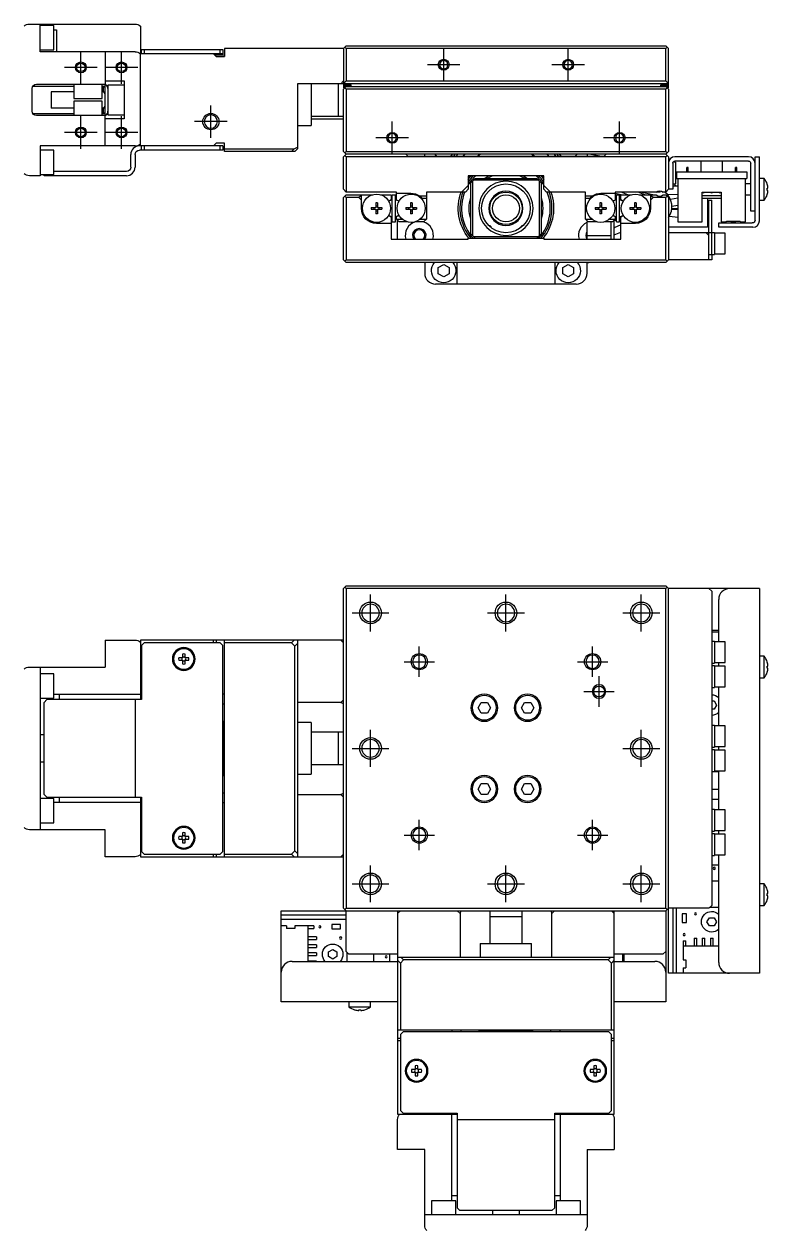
# Model space of a CAD drawing. Extents: x 0 to 753, y -8 to 439.
# Drawn here: x 207.2 to 344.5, y 216.5 to 438.7 of the extents above; entities that cross this region are included whole.
import ezdxf

# ---------------------------------------------------------------- set-up
doc = ezdxf.new("R2010")
doc.units = 0
doc.header["$LTSCALE"] = 0.5
doc.linetypes.add('CENTER', pattern=[50.8, 31.75, -6.35, 6.35, -6.35])
for name, color, linetype in [('MSM_CENTER', 1, 'CENTER'), ('MSM_CONTINUOUS', 7, 'CONTINUOUS'), ('MSM_NARROW', 5, 'CONTINUOUS')]:
    doc.layers.add(name, color=color, linetype=linetype)

msp = doc.modelspace()

# ---------------------------------------------------------------- linework, layer by layer
at = {"layer": 'MSM_CENTER'}
for p, q in [((217.66, 427.69), (217.66, 433.69)), ((225.16, 427.69), (225.16, 433.69)), ((284.66, 428.19), (284.66, 434.19)), ((307.66, 428.19), (307.66, 434.19)), ((287.66, 431.19), (281.66, 431.19)), ((310.66, 431.19), (304.66, 431.19)), ((220.66, 430.69), (214.66, 430.69)), ((228.16, 430.69), (222.16, 430.69)), ((241.66, 417.69), (241.66, 423.69)), ((217.66, 415.69), (217.66, 421.69)), ((225.16, 415.69), (225.16, 421.69)), ((244.66, 420.69), (238.66, 420.69)), ((275.16, 414.69), (275.16, 420.69)), ((317.16, 414.69), (317.16, 420.69)), ((220.66, 418.69), (214.66, 418.69)), ((228.16, 418.69), (222.16, 418.69)), ((278.16, 417.69), (272.16, 417.69)), ((320.16, 417.69), (314.16, 417.69)), ((271.16, 326.61), (271.16, 333.41)), ((296.16, 326.61), (296.16, 333.41)), ((321.16, 326.61), (321.16, 333.41)), ((267.76, 330.01), (274.56, 330.01)), ((292.76, 330.01), (299.56, 330.01)), ((317.76, 330.01), (324.56, 330.01)), ((280.16, 318.21), (280.16, 323.81)), ((312.16, 318.21), (312.16, 323.81)), ((277.36, 321.01), (282.96, 321.01)), ((309.36, 321.01), (314.96, 321.01)), ((313.36, 312.71), (313.36, 318.31)), ((310.56, 315.51), (316.16, 315.51)), ((271.16, 301.61), (271.16, 308.41)), ((321.16, 301.61), (321.16, 308.41)), ((267.76, 305.01), (274.56, 305.01)), ((317.76, 305.01), (324.56, 305.01)), ((280.16, 286.21), (280.16, 291.81)), ((312.16, 286.21), (312.16, 291.81)), ((277.36, 289.01), (282.96, 289.01)), ((309.36, 289.01), (314.96, 289.01)), ((271.16, 276.61), (271.16, 283.41)), ((296.16, 276.61), (296.16, 283.41)), ((321.16, 276.61), (321.16, 283.41)), ((267.76, 280.01), (274.56, 280.01)), ((292.76, 280.01), (299.56, 280.01)), ((317.76, 280.01), (324.56, 280.01))]:
    msp.add_line(p, q, dxfattribs=at)
at = {"layer": 'MSM_CONTINUOUS'}
for p, q in [((208.16, 438.69), (227.66, 438.69)), ((210.16, 433.59), (210.16, 438.69)), ((212.66, 438.44), (210.16, 438.44)), ((212.66, 433.94), (212.66, 438.44)), ((228.66, 438.31), (228.66, 433.21)), ((212.66, 437.64), (213.16, 437.64)), ((213.16, 437.64), (213.16, 433.59)), ((210.16, 433.94), (212.66, 433.94)), ((227.66, 433.59), (210.16, 433.59)), ((222.16, 433.59), (222.16, 427.56)), ((228.86, 433.19), (228.86, 433.99)), ((228.86, 433.99), (243.86, 433.99)), ((229.36, 433.99), (229.36, 433.19)), ((243.36, 433.19), (243.36, 433.99)), ((243.86, 433.99), (243.86, 433.19)), ((244.16, 434.19), (244.16, 432.69)), ((266.16, 434.19), (244.16, 434.19)), ((266.16, 434.19), (266.66, 434.69)), ((266.16, 434.19), (266.16, 426.99)), ((266.41, 434.44), (266.66, 434.19)), ((266.66, 434.69), (325.66, 434.69)), ((266.66, 434.19), (266.66, 428.19)), ((325.66, 434.19), (266.66, 434.19)), ((326.16, 434.19), (325.66, 434.69)), ((325.66, 434.19), (325.91, 434.44)), ((325.66, 428.19), (325.66, 434.19)), ((326.16, 426.99), (326.16, 434.19)), ((228.66, 416.19), (228.66, 433.19)), ((243.86, 433.19), (228.66, 433.19)), ((242.66, 432.69), (242.16, 433.19)), ((244.16, 432.94), (242.41, 432.94)), ((242.66, 432.69), (244.16, 432.69)), ((208.66, 422.59), (208.66, 426.79)), ((216.36, 427.19), (208.77, 427.19)), ((209.46, 427.59), (221.86, 427.59)), ((216.36, 427.59), (216.36, 424.94)), ((221.56, 424.94), (221.56, 427.59)), ((221.86, 427.19), (221.56, 427.19)), ((221.86, 426.19), (221.86, 427.19)), ((222.06, 426.99), (221.86, 427.19)), ((222.06, 427.56), (222.06, 421.81)), ((222.07, 427.56), (222.15, 427.53)), ((222.16, 427.56), (222.07, 427.56)), ((222.16, 428.19), (225.66, 428.19)), ((222.66, 427.44), (222.66, 421.94)), ((225.66, 427.44), (222.66, 427.44)), ((225.66, 428.19), (225.66, 421.19)), ((326.16, 427.69), (257.66, 427.69)), ((257.66, 427.69), (257.66, 415.69)), ((260.16, 427.69), (260.16, 419.94)), ((265.16, 427.69), (265.16, 421.69)), ((266.16, 428.19), (265.66, 427.69)), ((266.66, 428.19), (266.16, 427.69)), ((266.16, 427.46), (267.56, 427.46)), ((266.16, 426.69), (266.66, 427.19)), ((266.26, 426.89), (266.16, 426.99)), ((266.16, 415.19), (266.16, 426.69)), ((266.26, 426.79), (266.26, 426.99)), ((266.41, 426.94), (266.66, 426.69)), ((267.26, 427.29), (266.56, 427.29)), ((266.66, 428.19), (325.66, 428.19)), ((266.66, 427.19), (325.66, 427.19)), ((266.66, 426.69), (266.66, 415.19)), ((325.66, 426.69), (266.66, 426.69)), ((267.56, 427.19), (267.56, 427.46)), ((326.16, 427.46), (324.76, 427.46)), ((324.76, 427.19), (324.76, 427.46)), ((325.76, 427.29), (325.06, 427.29)), ((326.16, 427.69), (325.66, 428.19)), ((326.16, 426.69), (325.66, 427.19)), ((325.66, 426.69), (325.91, 426.94)), ((325.66, 415.19), (325.66, 426.69)), ((326.16, 426.99), (326.06, 426.89)), ((326.06, 426.99), (326.06, 426.79)), ((326.16, 426.69), (326.16, 415.19)), ((212.16, 426.19), (212.16, 423.19)), ((216.36, 426.19), (212.16, 426.19)), ((216.36, 424.94), (221.56, 424.94)), ((216.36, 424.44), (216.36, 421.79)), ((221.56, 424.44), (216.36, 424.44)), ((221.86, 426.19), (221.56, 426.19)), ((221.56, 421.79), (221.56, 424.44)), ((221.86, 426.19), (222.06, 425.82)), ((208.77, 422.19), (216.36, 422.19)), ((216.36, 423.19), (212.16, 423.19)), ((221.86, 423.19), (221.56, 423.19)), ((221.56, 422.19), (221.86, 422.19)), ((222.06, 423.55), (221.86, 423.19)), ((221.86, 422.19), (221.86, 423.19)), ((221.86, 422.19), (222.06, 422.39)), ((221.86, 421.79), (209.46, 421.79)), ((222.15, 421.84), (222.07, 421.82)), ((222.16, 421.82), (222.07, 421.82)), ((222.16, 416.19), (222.16, 421.82)), ((225.66, 421.19), (222.16, 421.19)), ((222.66, 421.94), (225.66, 421.94)), ((257.66, 419.94), (260.16, 419.94)), ((260.16, 421.69), (266.16, 421.69)), ((260.16, 421.19), (266.16, 421.19)), ((227.66, 416.19), (210.16, 416.19)), ((210.16, 416.19), (210.16, 410.69)), ((243.86, 416.19), (228.46, 416.19)), ((228.86, 415.39), (228.86, 416.19)), ((229.36, 416.19), (229.36, 415.39)), ((242.16, 416.19), (242.66, 416.69)), ((244.16, 416.69), (242.66, 416.69)), ((243.36, 415.39), (243.36, 416.19)), ((243.86, 416.19), (243.86, 415.39)), ((244.16, 415.19), (244.16, 416.69)), ((244.16, 415.69), (257.05, 415.69)), ((256.55, 415.19), (257.05, 415.69)), ((257.05, 415.69), (257.66, 415.99)), ((257.66, 415.69), (257.16, 415.19)), ((212.66, 415.44), (210.16, 415.44)), ((212.66, 410.94), (212.66, 415.44)), ((226.86, 412.29), (226.86, 414.59)), ((227.66, 414.59), (227.66, 412.29)), ((243.86, 415.39), (228.46, 415.39)), ((257.16, 415.19), (244.16, 415.19)), ((266.66, 414.69), (266.16, 415.19)), ((266.16, 414.19), (266.66, 414.69)), ((266.16, 408.19), (266.16, 414.19)), ((266.66, 415.19), (266.41, 414.94)), ((266.41, 414.44), (266.66, 414.19)), ((266.66, 415.19), (325.66, 415.19)), ((325.66, 414.69), (266.66, 414.69)), ((266.66, 414.19), (266.66, 407.69)), ((325.66, 414.19), (266.66, 414.19)), ((277.66, 414.69), (278.01, 414.34)), ((278.01, 414.34), (314.31, 414.34)), ((281.16, 414.34), (281.16, 414.69)), ((311.16, 414.69), (311.16, 414.34)), ((311.86, 414.69), (313.85, 414.34)), ((314.31, 414.34), (314.66, 414.69)), ((325.91, 414.94), (325.66, 415.19)), ((325.66, 414.69), (326.16, 415.19)), ((325.66, 414.69), (326.16, 414.19)), ((325.66, 414.19), (325.91, 414.44)), ((325.66, 407.69), (325.66, 414.19)), ((326.16, 414.19), (326.16, 408.19)), ((340.96, 414.19), (327.36, 414.19)), ((340.96, 413.39), (327.36, 413.39)), ((332.16, 413.39), (332.16, 411.39)), ((336.16, 411.39), (336.16, 413.39)), ((342.16, 414.19), (342.96, 414.19)), ((342.16, 402.49), (342.16, 414.19)), ((342.96, 402.39), (342.96, 414.19)), ((226.06, 411.49), (212.66, 411.49)), ((326.96, 412.99), (326.96, 408.19)), ((327.46, 413.19), (327.01, 413.19)), ((327.46, 413.19), (327.46, 409.19)), ((327.66, 411.39), (327.66, 410.19)), ((327.66, 411.39), (340.66, 411.39)), ((329.79, 412.19), (329.54, 412.19)), ((329.54, 411.39), (329.54, 412.19)), ((329.79, 411.39), (329.79, 412.19)), ((338.79, 412.19), (338.54, 412.19)), ((338.54, 411.39), (338.54, 412.19)), ((338.79, 411.39), (338.79, 412.19)), ((340.66, 411.39), (340.66, 410.19)), ((341.36, 404.19), (341.36, 412.99)), ((210.16, 410.69), (208.16, 410.69)), ((210.16, 410.94), (212.66, 410.94)), ((210.86, 410.69), (210.86, 410.94)), ((226.06, 410.69), (210.86, 410.69)), ((211.36, 410.94), (211.36, 410.69)), ((287.95, 407.69), (289.16, 408.9)), ((303.16, 410.69), (289.16, 410.69)), ((289.16, 410.69), (289.16, 408.19)), ((289.66, 409.39), (290.46, 410.19)), ((289.66, 399.99), (289.66, 409.39)), ((289.96, 409.69), (289.96, 399.69)), ((302.16, 409.89), (290.16, 409.89)), ((290.46, 410.19), (301.86, 410.19)), ((302.36, 409.69), (301.86, 410.19)), ((302.36, 399.69), (302.36, 409.69)), ((302.36, 409.69), (302.66, 409.39)), ((302.66, 409.39), (302.66, 399.99)), ((303.16, 408.19), (303.16, 410.69)), ((303.16, 408.9), (304.37, 407.69)), ((326.96, 409.19), (327.46, 409.19)), ((327.41, 409.04), (327.41, 409.19)), ((327.66, 410.19), (340.66, 410.19)), ((327.91, 410.19), (327.91, 402.19)), ((340.41, 402.19), (340.41, 410.19)), ((341.36, 409.19), (340.41, 409.19)), ((343.86, 410.19), (342.96, 410.19)), ((343.86, 406.19), (343.86, 410.19)), ((344.42, 409.12), (344.42, 409.14)), ((266.66, 407.69), (266.16, 408.19)), ((266.16, 406.69), (266.66, 407.19)), ((266.16, 395.19), (266.16, 406.69)), ((266.41, 406.94), (266.66, 406.69)), ((275.96, 407.69), (266.66, 407.69)), ((266.66, 407.19), (271.55, 407.19)), ((266.66, 406.69), (266.66, 395.19)), ((268.96, 406.69), (266.66, 406.69)), ((269.46, 407.04), (268.96, 406.69)), ((268.96, 406.69), (269.46, 406.19)), ((269.46, 404.69), (269.46, 407.19)), ((272.98, 407.19), (274.96, 407.19)), ((274.96, 407.19), (274.96, 406.24)), ((275.16, 407.19), (275.76, 407.19)), ((275.16, 402.19), (275.16, 407.19)), ((275.76, 402.19), (275.76, 407.19)), ((275.96, 406.24), (275.96, 407.69)), ((275.96, 407.46), (278.62, 407.46)), ((280.18, 406.99), (281.46, 406.99)), ((288.66, 407.69), (281.46, 407.69)), ((281.46, 407.69), (281.46, 402.69)), ((289.16, 408.19), (288.66, 407.69)), ((295.1, 407.65), (295.1, 407.65)), ((303.66, 407.69), (303.16, 408.19)), ((310.86, 407.69), (303.66, 407.69)), ((310.86, 402.69), (310.86, 407.69)), ((310.86, 406.99), (312.15, 406.99)), ((313.71, 407.46), (316.36, 407.46)), ((324.66, 407.69), (316.36, 407.69)), ((316.36, 407.69), (316.36, 406.24)), ((316.36, 407.48), (317.68, 407.19)), ((316.56, 407.19), (317.16, 407.19)), ((316.56, 402.19), (316.56, 407.19)), ((317.16, 402.19), (317.16, 407.19)), ((317.36, 406.24), (317.36, 407.19)), ((317.36, 407.19), (319.35, 407.19)), ((317.54, 407.69), (318.72, 407.19)), ((321.79, 407.19), (320.61, 407.69)), ((320.78, 407.19), (323.9, 407.19)), ((323.32, 407.19), (321.02, 407.69)), ((322.86, 407.19), (322.86, 404.69)), ((323.36, 406.69), (322.86, 407.04)), ((322.86, 406.19), (323.36, 406.69)), ((325.66, 406.69), (323.36, 406.69)), ((324.66, 407.69), (324.66, 407.93)), ((325.66, 407.69), (325.22, 407.69)), ((325.22, 407.19), (325.66, 407.19)), ((326.16, 408.19), (325.66, 407.69)), ((325.66, 407.19), (326.16, 406.69)), ((325.66, 406.69), (325.91, 406.94)), ((325.66, 395.19), (325.66, 406.69)), ((327.91, 407.21), (326.04, 407.15)), ((326.96, 408.19), (326.16, 408.19)), ((326.16, 406.69), (326.16, 395.19)), ((327.91, 408.79), (326.96, 408.79)), ((332.41, 407.69), (335.91, 407.69)), ((332.41, 402.19), (332.41, 407.69)), ((335.91, 406.99), (332.41, 406.99)), ((335.91, 407.69), (335.91, 402.19)), ((340.41, 407.19), (341.36, 407.19)), ((344.42, 408.39), (344.55, 408.39)), ((344.42, 407.99), (344.42, 408.39)), ((344.55, 407.99), (344.42, 407.99)), ((344.42, 407.24), (344.42, 407.26)), ((271.26, 404.83), (272.06, 404.83)), ((271.26, 404.83), (271.26, 404.54)), ((271.26, 404.54), (272.06, 404.54)), ((271.79, 404.83), (271.79, 404.54)), ((272.41, 405.69), (272.12, 405.69)), ((272.12, 405.69), (272.12, 404.89)), ((272.12, 405.16), (272.41, 405.16)), ((272.12, 404.48), (272.12, 403.69)), ((272.41, 405.69), (272.41, 404.89)), ((272.41, 404.48), (272.41, 403.69)), ((272.47, 404.83), (273.26, 404.83)), ((272.47, 404.54), (273.26, 404.54)), ((272.73, 404.54), (272.73, 404.83)), ((273.26, 404.83), (273.26, 404.54)), ((274.96, 406.24), (274.66, 406.07)), ((275.96, 406.24), (276.18, 406.11)), ((276.16, 406.11), (276.16, 406.12)), ((277.66, 404.83), (278.46, 404.83)), ((277.66, 404.83), (277.66, 404.54)), ((277.66, 404.54), (278.46, 404.54)), ((278.19, 404.83), (278.19, 404.54)), ((278.81, 405.69), (278.52, 405.69)), ((278.52, 405.69), (278.52, 404.89)), ((278.52, 405.16), (278.81, 405.16)), ((278.52, 404.48), (278.52, 403.69)), ((278.81, 405.69), (278.81, 404.89)), ((278.81, 404.48), (278.81, 403.69)), ((278.87, 404.83), (279.66, 404.83)), ((278.87, 404.54), (279.66, 404.54)), ((279.13, 404.54), (279.13, 404.83)), ((279.66, 404.83), (279.66, 404.54)), ((281.46, 406.49), (280.74, 406.49)), ((293.3, 406), (293.36, 406.06)), ((293.36, 406.13), (293.36, 406.06)), ((311.58, 406.49), (310.86, 406.49)), ((312.66, 404.83), (313.46, 404.83)), ((312.66, 404.83), (312.66, 404.54)), ((312.66, 404.54), (313.46, 404.54)), ((313.19, 404.83), (313.19, 404.54)), ((313.81, 405.69), (313.52, 405.69)), ((313.52, 405.69), (313.52, 404.89)), ((313.52, 405.16), (313.81, 405.16)), ((313.52, 404.48), (313.52, 403.69)), ((313.81, 405.69), (313.81, 404.89)), ((313.81, 404.48), (313.81, 403.69)), ((313.87, 404.83), (314.66, 404.83)), ((313.87, 404.54), (314.66, 404.54)), ((314.13, 404.54), (314.13, 404.83)), ((314.66, 404.83), (314.66, 404.54)), ((316.14, 406.11), (316.36, 406.24)), ((316.16, 406.11), (316.16, 406.12)), ((316.36, 406.36), (316.56, 406.35)), ((317.16, 406.3), (317.36, 406.28)), ((317.66, 406.07), (317.36, 406.24)), ((317.56, 406.11), (317.56, 406.12)), ((317.68, 406.06), (317.67, 406.06)), ((319.06, 404.83), (319.86, 404.83)), ((319.06, 404.83), (319.06, 404.54)), ((319.06, 404.54), (319.86, 404.54)), ((319.59, 404.83), (319.59, 404.54)), ((320.21, 405.69), (319.92, 405.69)), ((319.92, 405.69), (319.92, 404.89)), ((319.92, 405.16), (320.21, 405.16)), ((319.92, 404.48), (319.92, 403.69)), ((320.21, 405.69), (320.21, 404.89)), ((320.21, 404.48), (320.21, 403.69)), ((320.27, 404.83), (321.06, 404.83)), ((320.27, 404.54), (321.06, 404.54)), ((320.53, 404.54), (320.53, 404.83)), ((321.06, 404.83), (321.06, 404.54)), ((327.91, 406.58), (326.53, 406.34)), ((327.91, 404.39), (326.78, 404.49)), ((327.91, 404.57), (326.79, 404.6)), ((326.81, 405.07), (327.91, 405.26)), ((335.91, 406.49), (332.41, 406.49)), ((333.41, 406.49), (333.41, 401.22)), ((333.66, 395.19), (333.66, 406.19)), ((333.66, 406.19), (334.16, 406.19)), ((334.16, 396.19), (334.16, 406.19)), ((342.96, 406.19), (343.86, 406.19)), ((272.12, 404.22), (272.41, 404.22)), ((272.41, 403.69), (272.12, 403.69)), ((274.66, 403.31), (274.96, 403.14)), ((274.96, 403.14), (274.96, 398.99)), ((275.16, 402.19), (275.76, 402.19)), ((276.18, 403.27), (275.96, 403.14)), ((275.96, 402.69), (275.96, 403.14)), ((275.96, 402.69), (277, 402.69)), ((276.46, 402.19), (275.96, 402.69)), ((276.16, 403.25), (276.16, 403.26)), ((276.16, 398.99), (276.16, 402.49)), ((277.95, 402.19), (276.46, 402.19)), ((278.52, 404.22), (278.81, 404.22)), ((278.81, 403.69), (278.52, 403.69)), ((280.96, 402.19), (279.38, 402.19)), ((280.32, 402.69), (281.46, 402.69)), ((281.46, 402.69), (280.96, 402.19)), ((293.36, 403.31), (293.3, 403.38)), ((293.36, 403.31), (293.36, 403.25)), ((310.86, 402.69), (312, 402.69)), ((311.36, 402.19), (310.86, 402.69)), ((312.95, 402.19), (311.11, 402.19)), ((311.11, 402.19), (311.11, 398.99)), ((313.52, 404.22), (313.81, 404.22)), ((313.81, 403.69), (313.52, 403.69)), ((315.86, 402.19), (314.38, 402.19)), ((315.32, 402.69), (316.36, 402.69)), ((315.61, 398.99), (315.61, 402.19)), ((316.36, 402.69), (315.86, 402.19)), ((316.36, 403.14), (316.14, 403.27)), ((316.16, 403.25), (316.16, 403.26)), ((316.56, 402.5), (316.16, 402.37)), ((316.16, 398.99), (316.16, 402.49)), ((316.36, 403.14), (316.36, 402.69)), ((316.56, 402.19), (317.16, 402.19)), ((317.36, 402.76), (317.16, 402.7)), ((317.36, 403.14), (317.66, 403.31)), ((317.36, 398.99), (317.36, 403.14)), ((319.92, 404.22), (320.21, 404.22)), ((320.21, 403.69), (319.92, 403.69)), ((326.35, 403.23), (327.91, 403.08)), ((327.91, 402.19), (332.41, 402.19)), ((335.91, 402.19), (336.91, 402.19)), ((336.91, 402.29), (339.41, 402.29)), ((336.91, 402.19), (336.91, 402.29)), ((337.71, 402.29), (337.71, 402.19)), ((337.71, 402.19), (338.61, 402.19)), ((338.09, 402.29), (338.09, 402.19)), ((338.24, 402.29), (338.24, 402.19)), ((338.61, 402.29), (338.61, 402.19)), ((339.41, 402.19), (339.41, 402.29)), ((339.41, 402.19), (340.41, 402.19)), ((342.16, 404.19), (341.36, 404.19)), ((274.96, 401.89), (272.26, 401.89)), ((290.46, 399.19), (289.66, 399.99)), ((293, 401.49), (293.19, 401.49)), ((293.41, 401.26), (293.19, 401.49)), ((293.41, 401.26), (293.24, 401.26)), ((293.41, 401.13), (293.41, 401.26)), ((295.1, 401.72), (295.1, 401.72)), ((299.14, 401.49), (298.91, 401.26)), ((299.08, 401.26), (298.91, 401.26)), ((298.91, 401.26), (298.91, 401.13)), ((298.91, 401.13), (298.91, 401.13)), ((299.14, 401.49), (299.32, 401.49)), ((302.66, 399.99), (301.86, 399.19)), ((317.36, 401.61), (316.16, 401.1)), ((316.16, 401.11), (316.29, 401.16)), ((316.16, 399.8), (317.36, 400.31)), ((320.06, 401.89), (317.36, 401.89)), ((333.41, 401.22), (326.16, 401.22)), ((334.66, 400.19), (326.16, 400.19)), ((333.16, 400.19), (333.66, 399.69)), ((334.66, 400.19), (334.66, 396.19)), ((336.66, 400.09), (334.66, 400.09)), ((335.46, 401.19), (335.46, 401.99)), ((335.46, 401.99), (341.66, 401.99)), ((341.76, 401.19), (335.46, 401.19)), ((336.66, 396.29), (336.66, 400.09)), ((274.96, 398.99), (289.16, 398.99)), ((289.16, 398.99), (289.16, 399.19)), ((289.16, 399.19), (303.16, 399.19)), ((290.16, 399.49), (302.16, 399.49)), ((303.16, 399.19), (303.16, 398.99)), ((303.16, 398.99), (317.36, 398.99)), ((311.11, 399.69), (315.61, 399.69)), ((333.66, 396.19), (334.66, 396.19)), ((334.16, 396.19), (334.16, 395.19)), ((334.66, 396.29), (336.66, 396.29)), ((266.66, 394.69), (266.16, 395.19)), ((266.66, 395.19), (266.41, 394.94)), ((266.66, 395.19), (325.66, 395.19)), ((325.66, 394.69), (266.66, 394.69)), ((281.16, 394.69), (281.16, 392.69)), ((283.66, 393.77), (284.66, 394.34)), ((283.66, 392.61), (283.66, 393.77)), ((284.66, 394.34), (285.66, 393.77)), ((285.66, 393.77), (285.66, 392.61)), ((287.16, 390.69), (287.16, 394.69)), ((305.16, 394.69), (305.16, 390.69)), ((306.66, 393.77), (307.66, 394.34)), ((306.66, 392.61), (306.66, 393.77)), ((307.66, 394.34), (308.66, 393.77)), ((308.66, 393.77), (308.66, 392.61)), ((311.86, 394.69), (311.16, 394.57)), ((311.16, 392.69), (311.16, 394.69)), ((325.91, 394.94), (325.66, 395.19)), ((326.16, 395.19), (325.66, 394.69)), ((334.16, 395.19), (326.16, 395.19)), ((284.66, 392.03), (283.66, 392.61)), ((285.66, 392.61), (284.66, 392.03)), ((307.66, 392.03), (306.66, 392.61)), ((308.66, 392.61), (307.66, 392.03)), ((287.16, 390.69), (283.16, 390.69)), ((305.16, 390.69), (287.16, 390.69)), ((309.16, 390.69), (305.16, 390.69)), ((266.66, 335.01), (266.16, 334.51)), ((266.16, 275.51), (266.16, 334.51)), ((266.66, 334.51), (266.41, 334.76)), ((266.66, 335.01), (325.66, 335.01)), ((266.66, 334.51), (266.66, 275.51)), ((325.66, 334.51), (266.66, 334.51)), ((326.16, 334.51), (325.66, 335.01)), ((325.91, 334.76), (325.66, 334.51)), ((325.66, 275.51), (325.66, 334.51)), ((342.96, 334.51), (326.16, 334.51)), ((326.16, 263.51), (326.16, 334.51)), ((334.16, 334.01), (333.66, 334.51)), ((334.16, 334.01), (334.16, 276.01)), ((342.96, 334.51), (342.96, 263.51)), ((335.46, 324.66), (335.46, 332.51)), ((334.16, 326.81), (335.46, 326.81)), ((222.16, 325.01), (222.16, 320.01)), ((222.16, 325.01), (227.66, 325.01)), ((228.66, 325.01), (228.66, 314.01)), ((266.16, 325.01), (228.66, 325.01)), ((229.36, 324.51), (228.86, 324.01)), ((243.36, 324.51), (229.36, 324.51)), ((242.16, 324.51), (242.16, 325.01)), ((242.66, 325.01), (242.66, 324.51)), ((243.86, 324.01), (243.36, 324.51)), ((244.16, 285.01), (244.16, 325.01)), ((256.55, 324.51), (244.16, 324.51)), ((256.55, 324.51), (257.05, 325.01)), ((257.16, 323.9), (256.55, 324.51)), ((257.66, 324.4), (257.16, 323.9)), ((257.66, 325.01), (257.66, 285.01)), ((265.66, 325.01), (266.16, 324.51)), ((334.16, 326.51), (335.46, 326.51)), ((334.66, 324.76), (334.16, 324.76)), ((334.66, 324.76), (334.66, 320.76)), ((336.66, 324.66), (334.66, 324.66)), ((336.66, 320.86), (336.66, 324.66)), ((228.86, 324.01), (228.86, 314.01)), ((236.42, 322.43), (236.42, 321.75)), ((236.9, 321.75), (236.9, 322.43)), ((243.86, 286.01), (243.86, 324.01)), ((257.16, 286.12), (257.16, 323.9)), ((208.16, 320.01), (222.16, 320.01)), ((210.16, 320.01), (210.16, 290.01)), ((236.42, 321.75), (235.74, 321.75)), ((235.74, 321.27), (236.42, 321.27)), ((236.42, 321.27), (236.42, 320.59)), ((237.58, 321.75), (236.9, 321.75)), ((236.9, 320.59), (236.9, 321.27)), ((236.9, 321.27), (237.58, 321.27)), ((334.16, 320.76), (334.66, 320.76)), ((334.66, 320.26), (334.16, 320.26)), ((334.66, 320.86), (336.66, 320.86)), ((334.66, 320.26), (334.66, 316.26)), ((336.66, 320.16), (334.66, 320.16)), ((335.46, 320.16), (335.46, 320.86)), ((336.66, 316.36), (336.66, 320.16)), ((343.86, 322.01), (342.96, 322.01)), ((343.86, 318.01), (343.86, 322.01)), ((344.42, 320.94), (344.42, 320.96)), ((344.42, 320.21), (344.55, 320.21)), ((344.42, 319.81), (344.42, 320.21)), ((212.66, 318.76), (210.16, 318.76)), ((212.66, 314.26), (212.66, 318.76)), ((342.96, 318.01), (343.86, 318.01)), ((344.55, 319.81), (344.42, 319.81)), ((344.42, 319.06), (344.42, 319.08)), ((334.16, 316.26), (334.66, 316.26)), ((334.66, 316.36), (336.66, 316.36)), ((335.46, 309.16), (335.46, 316.36)), ((210.16, 314.26), (212.66, 314.26)), ((211.36, 314.01), (210.86, 313.51)), ((210.86, 296.51), (210.86, 313.51)), ((228.86, 314.01), (211.36, 314.01)), ((212.66, 315.01), (228.86, 315.01)), ((213.66, 315.01), (213.66, 314.01)), ((227.66, 314.01), (227.66, 296.01)), ((244.16, 315.01), (243.86, 315.01)), ((265.66, 313.5), (257.66, 313.5)), ((266.16, 314), (265.66, 313.5)), ((265.66, 313.5), (266.16, 313.32)), ((291.01, 312.51), (291.58, 313.51)), ((291.58, 313.51), (292.74, 313.51)), ((292.74, 313.51), (293.32, 312.51)), ((299.01, 312.51), (299.58, 313.51)), ((299.58, 313.51), (300.74, 313.51)), ((300.74, 313.51), (301.32, 312.51)), ((334.16, 313.76), (334.59, 313.76)), ((334.59, 313.76), (335.03, 313.01)), ((243.86, 313.26), (244.16, 313.26)), ((291.58, 311.51), (291.01, 312.51)), ((292.74, 311.51), (291.58, 311.51)), ((293.32, 312.51), (292.74, 311.51)), ((299.58, 311.51), (299.01, 312.51)), ((300.74, 311.51), (299.58, 311.51)), ((301.32, 312.51), (300.74, 311.51)), ((334.59, 312.26), (334.16, 312.26)), ((335.03, 313.01), (334.59, 312.26)), ((243.96, 310.01), (243.86, 310.01)), ((243.96, 300.01), (243.96, 310.01)), ((244.16, 309.81), (243.96, 310.01)), ((260.16, 309.76), (257.66, 309.76)), ((260.16, 309.76), (260.16, 300.26)), ((334.66, 309.26), (334.16, 309.26)), ((334.66, 309.26), (334.66, 305.26)), ((336.66, 309.16), (334.66, 309.16)), ((336.66, 305.36), (336.66, 309.16)), ((210.86, 307.51), (210.16, 307.51)), ((266.16, 308.01), (260.16, 308.01)), ((265.16, 308.01), (265.16, 302.01)), ((334.16, 305.26), (334.66, 305.26)), ((334.66, 304.76), (334.16, 304.76)), ((334.66, 305.36), (336.66, 305.36)), ((334.66, 304.76), (334.66, 300.76)), ((336.66, 304.66), (334.66, 304.66)), ((335.46, 304.66), (335.46, 305.36)), ((336.66, 300.86), (336.66, 304.66)), ((210.16, 302.51), (210.86, 302.51)), ((243.86, 300.01), (243.96, 300.01)), ((243.96, 300.01), (244.16, 300.21)), ((257.66, 300.26), (260.16, 300.26)), ((260.16, 302.01), (266.16, 302.01)), ((334.16, 300.76), (334.66, 300.76)), ((335.46, 300.67), (334.16, 300.67)), ((334.66, 300.86), (336.66, 300.86)), ((335.46, 293.66), (335.46, 300.86)), ((291.01, 297.51), (291.58, 298.51)), ((291.58, 298.51), (292.74, 298.51)), ((292.74, 298.51), (293.32, 297.51)), ((299.01, 297.51), (299.58, 298.51)), ((299.58, 298.51), (300.74, 298.51)), ((300.74, 298.51), (301.32, 297.51)), ((212.66, 295.76), (210.16, 295.76)), ((210.86, 296.51), (211.36, 296.01)), ((211.36, 296.01), (228.86, 296.01)), ((212.66, 291.26), (212.66, 295.76)), ((213.66, 296.01), (213.66, 295.01)), ((228.66, 296.01), (228.66, 285.01)), ((228.86, 296.01), (228.86, 286.01)), ((244.16, 296.76), (243.86, 296.76)), ((257.66, 296.52), (265.66, 296.52)), ((266.16, 296.7), (265.66, 296.52)), ((265.66, 296.52), (266.16, 296.02)), ((291.58, 296.51), (291.01, 297.51)), ((292.74, 296.51), (291.58, 296.51)), ((293.32, 297.51), (292.74, 296.51)), ((299.58, 296.51), (299.01, 297.51)), ((300.74, 296.51), (299.58, 296.51)), ((301.32, 297.51), (300.74, 296.51)), ((334.16, 297.47), (335.46, 297.47)), ((335.46, 295.59), (334.16, 295.59)), ((228.86, 295.01), (212.66, 295.01)), ((243.86, 295.01), (244.16, 295.01)), ((334.66, 293.76), (334.16, 293.76)), ((334.66, 293.76), (334.66, 289.76)), ((336.66, 293.66), (334.66, 293.66)), ((336.66, 289.86), (336.66, 293.66)), ((210.16, 291.26), (212.66, 291.26)), ((222.16, 290.01), (208.16, 290.01)), ((222.16, 285.01), (222.16, 290.01)), ((236.42, 289.43), (236.42, 288.75)), ((236.9, 288.75), (236.9, 289.43)), ((334.16, 289.76), (334.66, 289.76)), ((334.66, 289.26), (334.16, 289.26)), ((334.66, 289.86), (336.66, 289.86)), ((334.66, 289.26), (334.66, 285.26)), ((336.66, 289.16), (334.66, 289.16)), ((335.46, 289.16), (335.46, 289.86)), ((336.66, 285.36), (336.66, 289.16)), ((236.42, 288.75), (235.74, 288.75)), ((235.74, 288.27), (236.42, 288.27)), ((236.42, 288.27), (236.42, 287.59)), ((237.58, 288.75), (236.9, 288.75)), ((236.9, 287.59), (236.9, 288.27)), ((236.9, 288.27), (237.58, 288.27)), ((227.66, 285.01), (222.16, 285.01)), ((228.66, 285.01), (266.16, 285.01)), ((228.86, 286.01), (229.36, 285.51)), ((229.36, 285.51), (243.36, 285.51)), ((242.16, 285.01), (242.16, 285.51)), ((242.66, 285.51), (242.66, 285.01)), ((243.36, 285.51), (243.86, 286.01)), ((244.16, 285.51), (256.55, 285.51)), ((256.55, 285.51), (257.16, 286.12)), ((257.05, 285.01), (256.55, 285.51)), ((257.16, 286.12), (257.66, 285.62)), ((266.16, 285.51), (265.66, 285.01)), ((334.16, 285.26), (334.66, 285.26)), ((334.66, 285.36), (336.66, 285.36)), ((335.46, 265.51), (335.46, 285.36)), ((334.16, 283.51), (335.46, 283.51)), ((334.16, 280.56), (335.46, 280.56)), ((343.86, 280.01), (342.96, 280.01)), ((343.86, 276.01), (343.86, 280.01)), ((344.42, 278.94), (344.42, 278.96)), ((344.42, 278.21), (344.55, 278.21)), ((344.42, 277.81), (344.42, 278.21)), ((344.55, 277.81), (344.42, 277.81)), ((266.16, 275.51), (266.41, 275.26)), ((266.41, 275.26), (266.66, 275.51)), ((266.66, 275.51), (325.66, 275.51)), ((325.66, 275.51), (325.91, 275.26)), ((325.66, 275.01), (326.16, 275.51)), ((333.66, 275.51), (326.16, 275.51)), ((326.96, 275.51), (326.96, 263.51)), ((327.66, 263.51), (327.66, 275.51)), ((333.66, 275.51), (334.16, 276.01)), ((335.46, 275.66), (333.82, 275.66)), ((342.96, 276.01), (343.86, 276.01)), ((344.42, 277.06), (344.42, 277.08)), ((254.66, 258.21), (254.66, 275.01)), ((254.66, 275.01), (325.66, 275.01)), ((266.66, 274.21), (254.66, 274.21)), ((254.66, 273.51), (266.66, 273.51)), ((266.41, 275.26), (266.66, 275.01)), ((266.66, 267.51), (266.66, 275.01)), ((276.16, 275.01), (276.16, 237.51)), ((276.16, 274.51), (276.66, 275.01)), ((287.18, 275.01), (287.68, 274.51)), ((287.68, 274.51), (287.86, 275.01)), ((287.68, 274.51), (287.68, 266.51)), ((293.16, 275.01), (293.16, 269.01)), ((293.16, 274.01), (299.16, 274.01)), ((299.16, 269.01), (299.16, 275.01)), ((304.47, 275.01), (304.65, 274.51)), ((304.65, 274.51), (305.15, 275.01)), ((304.65, 266.51), (304.65, 274.51)), ((315.66, 275.01), (316.16, 274.51)), ((316.16, 237.51), (316.16, 275.01)), ((325.66, 275.01), (325.66, 258.21)), ((329.48, 274.47), (328.68, 274.47)), ((328.68, 274.47), (328.68, 272.87)), ((329.48, 272.87), (329.48, 274.47)), ((333.29, 273.01), (333.73, 273.76)), ((333.73, 273.76), (334.59, 273.76)), ((334.59, 273.76), (335.03, 273.01)), ((255.66, 272.26), (254.66, 272.26)), ((255.66, 272.26), (255.66, 271.76)), ((257.16, 271.76), (255.66, 271.76)), ((257.16, 272.26), (257.16, 271.76)), ((260.66, 272.26), (257.16, 272.26)), ((259.66, 265.71), (259.66, 272.26)), ((259.66, 271.76), (260.66, 271.76)), ((260.66, 272.26), (260.66, 271.76)), ((264.02, 272.49), (264.02, 271.69)), ((265.62, 272.49), (264.02, 272.49)), ((264.02, 271.69), (265.62, 271.69)), ((265.62, 271.69), (265.62, 272.49)), ((328.68, 272.87), (329.48, 272.87)), ((333.73, 272.26), (333.29, 273.01)), ((334.59, 272.26), (333.73, 272.26)), ((335.03, 273.01), (334.59, 272.26)), ((261.16, 270.26), (259.66, 270.26)), ((259.66, 269.76), (261.16, 269.76)), ((261.16, 270.26), (261.16, 269.76)), ((291.41, 269.01), (300.91, 269.01)), ((291.41, 269.01), (291.41, 266.51)), ((300.91, 266.51), (300.91, 269.01)), ((328.91, 269.51), (328.91, 266.01)), ((328.91, 269.51), (329.41, 269.51)), ((329.41, 268.51), (329.41, 269.51)), ((330.91, 270.01), (331.41, 270.01)), ((330.91, 270.01), (330.91, 268.51)), ((331.41, 268.51), (331.41, 270.01)), ((332.41, 270.01), (332.91, 270.01)), ((332.41, 270.01), (332.41, 268.51)), ((332.91, 268.51), (332.91, 270.01)), ((333.91, 270.01), (334.41, 270.01)), ((333.91, 270.01), (333.91, 268.51)), ((334.41, 268.51), (334.41, 270.01)), ((335.41, 270.01), (335.46, 270.01)), ((335.41, 270.01), (335.41, 268.51)), ((261.16, 268.76), (259.66, 268.76)), ((259.66, 268.26), (261.16, 268.26)), ((261.16, 267.26), (259.66, 267.26)), ((259.66, 266.76), (261.16, 266.76)), ((261.16, 268.76), (261.16, 268.26)), ((261.16, 267.26), (261.16, 266.76)), ((263.41, 267.44), (264.16, 267.88)), ((263.41, 266.58), (263.41, 267.44)), ((264.16, 267.88), (264.91, 267.44)), ((264.91, 267.44), (264.91, 266.58)), ((266.66, 267.51), (267.16, 267.01)), ((266.82, 265.71), (266.82, 267.35)), ((276.16, 267.01), (267.16, 267.01)), ((271.72, 267.01), (271.72, 265.71)), ((274.66, 267.01), (274.66, 265.71)), ((325.16, 267.01), (316.16, 267.01)), ((317.66, 267.01), (317.66, 265.71)), ((317.96, 267.01), (317.96, 265.71)), ((325.16, 267.01), (325.66, 267.51)), ((335.46, 268.51), (328.91, 268.51)), ((256.66, 265.71), (276.16, 265.71)), ((261.16, 265.76), (259.66, 265.76)), ((261.16, 265.76), (261.16, 265.71)), ((264.16, 266.14), (263.41, 266.58)), ((264.91, 266.58), (264.16, 266.14)), ((276.16, 266.51), (316.16, 266.51)), ((276.66, 265.4), (276.16, 265.9)), ((277.27, 266.01), (276.66, 265.4)), ((276.66, 265.4), (276.66, 253.01)), ((276.77, 266.51), (277.27, 266.01)), ((315.05, 266.01), (277.27, 266.01)), ((315.05, 266.01), (315.55, 266.51)), ((315.66, 265.4), (315.05, 266.01)), ((316.16, 265.9), (315.66, 265.4)), ((315.66, 253.01), (315.66, 265.4)), ((316.16, 265.71), (323.66, 265.71)), ((328.91, 266.01), (329.41, 266.01)), ((328.91, 264.51), (328.91, 263.51)), ((328.91, 264.51), (329.41, 264.51)), ((329.41, 266.01), (329.41, 264.51)), ((342.96, 263.51), (326.16, 263.51)), ((276.16, 258.21), (254.66, 258.21)), ((267.16, 258.21), (267.16, 257.31)), ((271.16, 257.31), (271.16, 258.21)), ((325.66, 258.21), (316.16, 258.21)), ((267.16, 257.31), (271.16, 257.31)), ((268.21, 256.75), (268.23, 256.75)), ((268.96, 256.75), (269.36, 256.75)), ((268.96, 256.62), (268.96, 256.75)), ((269.36, 256.75), (269.36, 256.62)), ((270.09, 256.75), (270.11, 256.75)), ((316.16, 253.01), (276.16, 253.01)), ((276.16, 251.51), (276.66, 251.51)), ((277.16, 252.71), (276.66, 252.21)), ((276.66, 252.21), (276.66, 238.21)), ((315.16, 252.71), (277.16, 252.71)), ((286.16, 253.01), (286.16, 252.71)), ((287.91, 252.71), (287.91, 253.01)), ((291.36, 253.01), (291.16, 252.81)), ((301.16, 252.81), (291.16, 252.81)), ((291.16, 252.81), (291.16, 252.71)), ((301.16, 252.81), (300.96, 253.01)), ((301.16, 252.71), (301.16, 252.81)), ((304.41, 253.01), (304.41, 252.71)), ((306.16, 252.71), (306.16, 253.01)), ((315.66, 252.21), (315.16, 252.71)), ((315.66, 238.21), (315.66, 252.21)), ((315.66, 251.51), (316.16, 251.51)), ((276.66, 251.01), (276.16, 251.01)), ((316.16, 251.01), (315.66, 251.01)), ((279.42, 245.75), (278.74, 245.75)), ((278.74, 245.27), (279.42, 245.27)), ((279.42, 246.43), (279.42, 245.75)), ((279.42, 245.27), (279.42, 244.59)), ((279.9, 245.75), (279.9, 246.43)), ((280.58, 245.75), (279.9, 245.75)), ((279.9, 244.59), (279.9, 245.27)), ((279.9, 245.27), (280.58, 245.27)), ((312.42, 245.75), (311.74, 245.75)), ((311.74, 245.27), (312.42, 245.27)), ((312.42, 246.43), (312.42, 245.75)), ((312.42, 245.27), (312.42, 244.59)), ((312.9, 245.75), (312.9, 246.43)), ((313.58, 245.75), (312.9, 245.75)), ((312.9, 244.59), (312.9, 245.27)), ((312.9, 245.27), (313.58, 245.27)), ((276.66, 238.21), (277.16, 237.71)), ((315.16, 237.71), (315.66, 238.21)), ((276.16, 237.51), (287.16, 237.51)), ((276.16, 231.01), (276.16, 236.51)), ((277.16, 237.71), (287.16, 237.71)), ((286.16, 221.51), (286.16, 237.71)), ((287.16, 237.71), (287.16, 220.21)), ((287.16, 236.51), (305.16, 236.51)), ((305.16, 220.21), (305.16, 237.71)), ((305.16, 237.71), (315.16, 237.71)), ((305.16, 237.51), (316.16, 237.51)), ((306.16, 237.71), (306.16, 221.51)), ((316.16, 236.51), (316.16, 231.01)), ((281.16, 231.01), (276.16, 231.01)), ((281.16, 217.01), (281.16, 231.01)), ((311.16, 231.01), (311.16, 217.01)), ((311.16, 231.01), (316.16, 231.01)), ((286.16, 222.51), (287.16, 222.51)), ((305.16, 222.51), (306.16, 222.51)), ((286.91, 221.51), (282.41, 221.51)), ((282.41, 221.51), (282.41, 219.01)), ((286.91, 219.01), (286.91, 221.51)), ((287.16, 220.21), (287.66, 219.71)), ((304.66, 219.71), (305.16, 220.21)), ((309.91, 221.51), (305.41, 221.51)), ((305.41, 221.51), (305.41, 219.01)), ((309.91, 219.01), (309.91, 221.51)), ((281.16, 219.01), (311.16, 219.01)), ((304.66, 219.71), (287.66, 219.71)), ((293.66, 219.71), (293.66, 219.01)), ((298.66, 219.01), (298.66, 219.71))]:
    msp.add_line(p, q, dxfattribs=at)
for centre, radius in [((217.66, 430.69), 0.783), ((225.16, 430.69), 0.783), ((217.66, 418.69), 0.783), ((225.16, 418.69), 0.783), ((296.16, 404.69), 4.5), ((272.26, 404.69), 2.6), ((278.66, 404.69), 2.6), ((296.16, 404.69), 3), ((313.66, 404.69), 2.6), ((320.06, 404.69), 2.6), ((313.36, 315.51), 1.01)]:
    msp.add_circle(centre, radius, dxfattribs=at)
at = {"layer": 'MSM_CONTINUOUS', "extrusion": (0, 0, -1)}
for centre, radius in [((-284.66, 431.19), 0.783), ((-307.66, 431.19), 0.783), ((-241.66, 420.69), 1.23), ((-275.16, 417.69), 0.783), ((-317.16, 417.69), 0.783), ((-296.16, 404.69), 5), ((-296.16, 404.69), 3.15), ((-271.16, 330.01), 1.62), ((-296.16, 330.01), 1.62), ((-321.16, 330.01), 1.62), ((-236.66, 321.51), 2.1), ((-236.66, 321.51), 1.9), ((-280.16, 321.01), 1.23), ((-312.16, 321.01), 1.23), ((-292.16, 312.51), 2.5), ((-292.16, 312.51), 2.25), ((-300.16, 312.51), 2.5), ((-300.16, 312.51), 2.25), ((-271.16, 305.01), 1.62), ((-321.16, 305.01), 1.62), ((-292.16, 297.51), 2.5), ((-300.16, 297.51), 2.5), ((-292.16, 297.51), 2.25), ((-300.16, 297.51), 2.25), ((-236.66, 288.51), 2.1), ((-236.66, 288.51), 1.9), ((-280.16, 289.01), 1.23), ((-312.16, 289.01), 1.23), ((-334.63, 282.88), 0.2), ((-271.16, 280.01), 1.62), ((-296.16, 280.01), 1.62), ((-321.16, 280.01), 1.62), ((-331.16, 274.47), 0.2), ((-261.8, 272.09), 0.2), ((-265.62, 270.01), 0.2), ((-329.08, 270.65), 0.2), ((-274.03, 266.54), 0.2), ((-279.66, 245.51), 2.1), ((-279.66, 245.51), 1.9), ((-312.66, 245.51), 2.1), ((-312.66, 245.51), 1.9)]:
    msp.add_circle(centre, radius, dxfattribs=at)
for centre, radius, start, end in [((-208.16, 437.19), 1.5, 48.1897, 90), ((-227.66, 437.19), 1.5, 90, 131.8103), ((-227.66, 432.09), 1.5, 90, 131.8103), ((-209.46, 426.79), 0.8, 0, 90), ((-221.86, 426.79), 0.8, 90, 105.1266), ((-209.46, 422.59), 0.8, 270, 0), ((-221.86, 422.59), 0.8, 254.8734, 270), ((-228.46, 414.59), 0.8, 0, 90), ((-284.66, 416.19), 2.25, 304.6921, 318.1897), ((-284.66, 416.19), 2.25, 221.8103, 235.3079), ((-307.66, 416.19), 2.25, 304.6921, 318.1897), ((-307.66, 416.19), 2.25, 221.8103, 235.3079), ((-327.36, 412.99), 0.4, 0, 90), ((-340.96, 412.99), 0.4, 90, 180), ((-208.16, 412.19), 1.5, 270, 311.8103), ((-226.06, 412.29), 0.8, 180, 270), ((-296.16, 404.69), 9, 38.9424, 41.8103), ((-296.16, 404.69), 8.8, 37.3018, 42.9859), ((-296.16, 404.69), 6.8, 53.9811, 61.9275), ((-296.16, 404.69), 6.8, 118.0725, 126.0189), ((-296.16, 404.69), 8.8, 137.0141, 142.6982), ((-296.16, 404.69), 9, 138.1897, 141.0576), ((-327.66, 409.04), 0.25, 270, 0), ((-278.62, 404.66), 2.8, 90, 123.8646), ((-296.16, 404.69), 8.8, 321.3178, 19.9323), ((-296.16, 404.69), 6.8, 342.9174, 17.0826), ((-296.16, 404.69), 6.8, 162.9174, 197.0826), ((-296.16, 404.69), 8.8, 160.0677, 218.6822), ((-313.71, 404.66), 2.8, 56.1354, 90), ((-324.56, 406.94), 1, 48.5904, 131.4096), ((-272.26, 404.69), 2.8, 270, 0), ((-272.06, 404.89), 0.06, 180, 270), ((-272.06, 404.48), 0.06, 90, 180), ((-272.47, 404.89), 0.06, 270, 0), ((-272.47, 404.48), 0.06, 0, 90), ((-275.35, 404.57), 1.75, 118.6217, 127.006), ((-278.46, 404.89), 0.06, 180, 270), ((-278.46, 404.48), 0.06, 90, 180), ((-278.87, 404.89), 0.06, 270, 0), ((-278.87, 404.48), 0.06, 0, 90), ((-313.46, 404.89), 0.06, 180, 270), ((-313.46, 404.48), 0.06, 90, 180), ((-313.87, 404.89), 0.06, 270, 0), ((-313.87, 404.48), 0.06, 0, 90), ((-316.98, 404.57), 1.75, 52.994, 61.3783), ((-319.86, 404.89), 0.06, 180, 270), ((-319.86, 404.48), 0.06, 90, 180), ((-320.06, 404.69), 2.8, 180, 270), ((-320.27, 404.89), 0.06, 270, 0), ((-320.27, 404.48), 0.06, 0, 90), ((-275.35, 404.8), 1.75, 232.994, 241.3783), ((-316.98, 404.8), 1.75, 298.6217, 307.006), ((-341.66, 402.49), 0.5, 180, 270), ((-284.66, 393.19), 2.25, 138.1897, 41.8103), ((-307.66, 393.19), 2.25, 138.1897, 41.8103), ((-227.66, 323.51), 1.5, 90, 131.8103), ((-208.16, 318.51), 1.5, 48.1897, 90), ((-334.16, 313.01), 1.9, 90.0001, 133.1736), ((-334.16, 313.01), 1.9, 226.8264, 270), ((-334.8, 309.06), 0.2, 47.5458, 151.6406), ((-208.16, 291.51), 1.5, 270, 311.8103), ((-227.66, 286.51), 1.5, 228.1897, 270), ((-334.16, 273.01), 1.9, 226.8264, 133.1735), ((-264.16, 267.01), 1.9, 316.8264, 223.1735), ((-277.66, 236.51), 1.5, 0, 41.8103), ((-314.66, 236.51), 1.5, 138.1897, 180), ((-282.66, 217.01), 1.5, 318.1897, 0), ((-309.66, 217.01), 1.5, 180, 221.8103)]:
    msp.add_arc(centre, radius, start, end, dxfattribs=at)
at = {"layer": 'MSM_CONTINUOUS'}
for centre, radius, start, end in [((221.86, 426.79), 0.802, 0.1066, 68.3487), ((266.56, 426.99), 0.3, 90, 180), ((267.26, 426.99), 0.3, 41.8103, 90), ((325.06, 426.99), 0.3, 90, 138.1897), ((325.76, 426.99), 0.3, 0, 90), ((221.86, 422.59), 0.801, 291.0804, 359.9381), ((228.46, 414.59), 1.6, 90, 180), ((227.66, 417.69), 1.5, 270, 311.8103), ((284.66, 416.19), 2.6, 314.6397, 324.7656), ((284.66, 416.19), 2.98, 321.6549, 329.7997), ((296.16, 404.69), 12.5, 126.8699, 129.4662), ((296.16, 404.69), 11, 114.62, 118.6849), ((296.16, 404.69), 11, 61.3151, 65.38), ((296.16, 404.69), 12.5, 50.5338, 53.1301), ((307.66, 416.19), 2.98, 210.2003, 218.3451), ((307.66, 416.19), 2.6, 215.2344, 225.3603), ((327.36, 412.99), 1.2, 90, 180), ((340.96, 412.99), 1.2, 0, 90), ((226.06, 412.29), 1.6, 270, 0), ((296.16, 404.69), 8.2, 132.9703, 148.6119), ((296.16, 404.69), 8.5, 135.0991, 145.4397), ((296.16, 404.69), 6.5, 112.6199, 122.2042), ((296.16, 404.69), 6.5, 57.7958, 67.3801), ((296.16, 404.69), 8.2, 31.3881, 47.0297), ((296.16, 404.69), 8.5, 34.5603, 44.9009), ((341.36, 408.19), 3.2, 17.27, 38.6822), ((341.36, 408.19), 3.19, 3.5904, 16.9053), ((278.62, 404.66), 2.8, 40.6764, 56.1354), ((296.16, 404.69), 8.5, 159.3327, 220.3202), ((296.16, 404.69), 8.2, 158.5399, 222.1236), ((296.16, 404.69), 8.2, 317.8764, 21.4601), ((296.16, 404.69), 8.5, 319.6798, 20.6673), ((313.71, 404.66), 2.8, 123.8646, 139.3236), ((324.56, 407.94), 1, 228.5904, 311.4096), ((323.31, 404.96), 3.5, 324.5168, 51.3312), ((332.66, 407.79), 0.25, 203.5782, 336.4218), ((334.16, 407.79), 0.25, 203.5782, 336.4218), ((335.66, 407.79), 0.25, 203.5782, 336.4218), ((341.36, 408.19), 3.2, 321.3178, 342.73), ((341.36, 408.19), 3.19, 343.0947, 356.4096), ((275.46, 404.69), 1.59, 100.893, 126.1972), ((275.58, 404.57), 1.75, 121.3783, 127.006), ((275.46, 404.69), 1.59, 53.8027, 79.1069), ((316.86, 404.69), 1.59, 100.893, 126.1972), ((316.86, 404.69), 1.59, 53.8027, 79.1069), ((316.75, 404.57), 1.75, 52.994, 58.6217), ((275.58, 404.8), 1.75, 232.994, 238.6217), ((275.46, 404.69), 1.59, 233.8028, 259.107), ((275.46, 404.69), 1.59, 280.8931, 306.1973), ((280.16, 399.69), 2.6, 105.9424, 195.6185), ((280.16, 399.69), 2.6, 344.3815, 74.0576), ((316.86, 404.69), 1.59, 233.8028, 259.107), ((316.86, 404.69), 1.59, 280.8931, 306.1973), ((316.75, 404.8), 1.75, 301.3783, 307.006), ((341.76, 402.39), 1.2, 270, 0), ((280.16, 399.69), 1.01, 315.9346, 224.0654), ((312.16, 399.69), 2.6, 113.8188, 195.6185), ((283.16, 392.69), 2, 180, 270), ((309.16, 392.69), 2, 270, 0), ((337.46, 332.51), 2, 90, 180), ((236.66, 321.51), 0.95, 75.3667, 104.6333), ((236.66, 321.51), 0.95, 165.3667, 194.6333), ((236.66, 321.51), 0.365, 138.8496, 221.1504), ((236.66, 321.51), 0.365, 48.8496, 131.1504), ((236.66, 321.51), 0.365, 228.8496, 311.1504), ((236.66, 321.51), 0.95, 255.3667, 284.6333), ((236.66, 321.51), 0.365, 318.8496, 41.1504), ((236.66, 321.51), 0.95, 345.3667, 14.6333), ((341.36, 320.01), 3.2, 17.27, 38.6822), ((341.36, 320.01), 3.19, 3.5904, 16.9053), ((341.36, 320.01), 3.2, 321.3178, 342.73), ((341.36, 320.01), 3.19, 343.0947, 356.4096), ((236.66, 288.51), 0.95, 75.3667, 104.6333), ((236.66, 288.51), 0.365, 48.8496, 131.1504), ((236.66, 288.51), 0.95, 165.3667, 194.6333), ((236.66, 288.51), 0.365, 138.8496, 221.1504), ((236.66, 288.51), 0.365, 228.8496, 311.1504), ((236.66, 288.51), 0.95, 255.3667, 284.6333), ((236.66, 288.51), 0.365, 318.8496, 41.1504), ((236.66, 288.51), 0.95, 345.3667, 14.6333), ((341.36, 278.01), 3.2, 17.27, 38.6822), ((341.36, 278.01), 3.19, 3.5904, 16.9053), ((341.36, 278.01), 3.19, 343.0947, 356.4096), ((341.36, 278.01), 3.2, 321.3178, 342.73), ((256.66, 263.71), 2, 90, 180), ((323.66, 263.71), 2, 0, 90), ((337.46, 265.51), 2, 180, 270), ((269.16, 259.81), 3.2, 231.3178, 252.73), ((269.16, 259.81), 3.19, 253.0947, 266.4096), ((269.16, 259.81), 3.19, 273.5904, 286.9053), ((269.16, 259.81), 3.2, 287.27, 308.6822), ((279.66, 245.51), 0.95, 165.3667, 194.6333), ((279.66, 245.51), 0.365, 138.8496, 221.1504), ((279.66, 245.51), 0.95, 75.3667, 104.6333), ((279.66, 245.51), 0.365, 48.8496, 131.1504), ((279.66, 245.51), 0.365, 228.8496, 311.1504), ((279.66, 245.51), 0.95, 255.3667, 284.6333), ((279.66, 245.51), 0.365, 318.8496, 41.1504), ((279.66, 245.51), 0.95, 345.3667, 14.6333), ((312.66, 245.51), 0.95, 165.3667, 194.6333), ((312.66, 245.51), 0.365, 138.8496, 221.1504), ((312.66, 245.51), 0.95, 75.3667, 104.6333), ((312.66, 245.51), 0.365, 48.8496, 131.1504), ((312.66, 245.51), 0.365, 228.8496, 311.1504), ((312.66, 245.51), 0.95, 255.3667, 284.6333), ((312.66, 245.51), 0.365, 318.8496, 41.1504), ((312.66, 245.51), 0.95, 345.3667, 14.6333)]:
    msp.add_arc(centre, radius, start, end, dxfattribs=at)
at = {"layer": 'MSM_NARROW'}
msp.add_line((298.91, 401.13), (298.91, 401.13), dxfattribs=at)
for centre, radius in [((217.66, 430.69), 1), ((225.16, 430.69), 1), ((284.66, 431.19), 1), ((307.66, 431.19), 1), ((241.66, 420.69), 1.5), ((217.66, 418.69), 1), ((225.16, 418.69), 1), ((275.16, 417.69), 1), ((317.16, 417.69), 1), ((296.16, 404.69), 2.5), ((271.16, 330.01), 2), ((296.16, 330.01), 2), ((321.16, 330.01), 2), ((280.16, 321.01), 1.5), ((312.16, 321.01), 1.5), ((271.16, 305.01), 2), ((321.16, 305.01), 2), ((280.16, 289.01), 1.5), ((312.16, 289.01), 1.5), ((271.16, 280.01), 2), ((296.16, 280.01), 2), ((321.16, 280.01), 2)]:
    msp.add_circle(centre, radius, dxfattribs=at)
at = {"layer": 'MSM_NARROW', "extrusion": (0, 0, -1)}
msp.add_circle((-313.36, 315.51), 1.25, dxfattribs=at)
at = {"layer": 'MSM_NARROW'}
for centre, start, end in [((280.16, 399.69), 325.9442, 214.0558), ((312.16, 399.69), 147.1401, 212.8599)]:
    msp.add_arc(centre, 1.25, start, end, dxfattribs=at)

doc.saveas('drawing.dxf')
